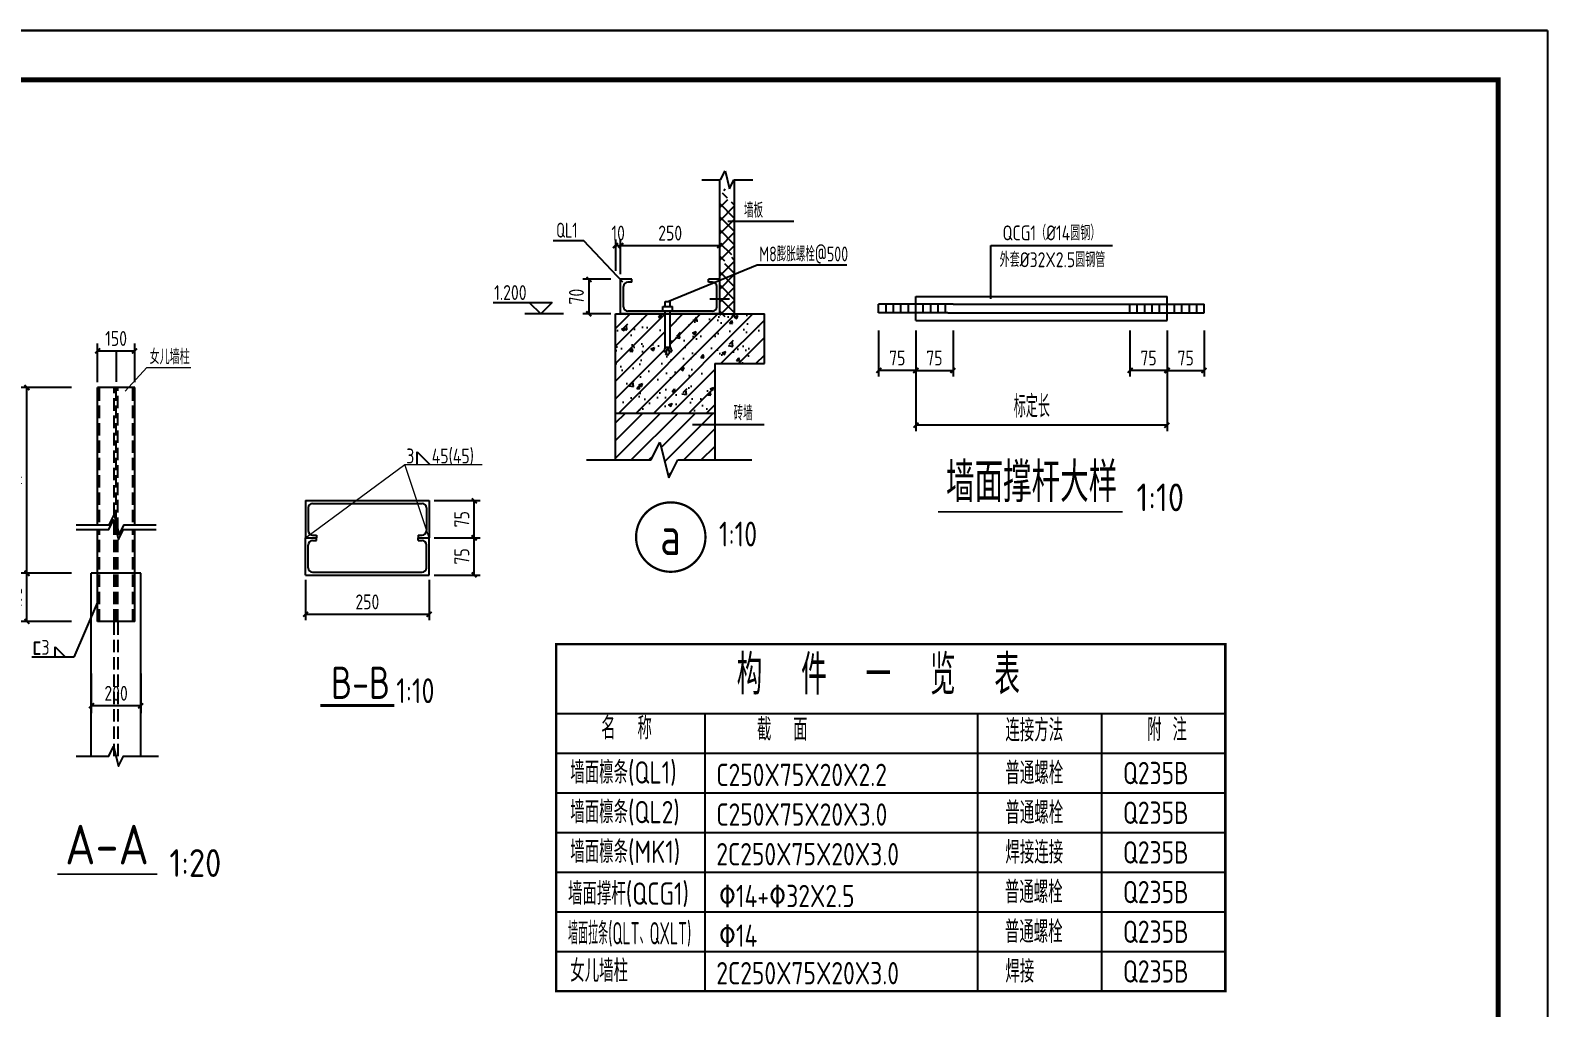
# Model space of a CAD drawing. Header units: millimetres. Extents: x 865974 to 875117, y 40174 to 44891.
# Drawn here: x 869348.9 to 869655, y 40570.5 to 40767.6 of the extents above; entities that cross this region are included whole.
import ezdxf

# ---------------------------------------------------------------- set-up
doc = ezdxf.new("R2010")
doc.units = ezdxf.units.MM
doc.header["$LTSCALE"] = 1000
doc.header["$MEASUREMENT"] = 0
doc.linetypes.add('2', pattern=[11.4, 9, -0.9, 0.6, -0.9])
doc.linetypes.add('DASH', pattern=[0.35, 0.25, -0.1])
for name, color, linetype in [('10', 7, 'Continuous'), ('D1', 112, 'Continuous'), ('D2', 6, 'Continuous'), ('DIM', 7, 'Continuous'), ('FRAME', 4, 'Continuous'), ('GJ', 6, 'Continuous'), ('M_Thin', 7, 'Continuous'), ('THIN', 7, 'Continuous'), ('中文', 7, 'Continuous'), ('文字', 7, 'Continuous'), ('构件表__表格和文字', 7, 'Continuous'), ('柱子', 8, 'Continuous'), ('标注', 7, 'Continuous'), ('独立基础', 2, 'Continuous'), ('轴线', 253, '2')]:
    doc.layers.add(name, color=color, linetype=linetype)
for name, color, linetype, lineweight in [('LZ', 64, 'Continuous', 9), ('数字', 3, 'Continuous', 9), ('细实线', 1, 'Continuous', 20)]:
    doc.layers.add(name, color=color, linetype=linetype, lineweight=lineweight)
doc.styles.add('GBHZ', font='gbenor.shx', dxfattribs={"width": 0.9, "bigfont": 'gbcbig.shx'})
doc.dimstyles.new('Y10', dxfattribs={"dimscale": 0, "dimtxt": 3, "dimasz": 0.01, "dimexe": 1.2, "dimexo": 1, "dimgap": 1, "dimtad": 1, "dimdec": 0, "dimlfac": 10, "dimzin": 0, "dimdsep": 46, "dimtxsty": 'GBHZ', "dimblk1": 'DX', "dimblk2": 'DX', "dimsah": 1, "dimcen": 0.09, "dimdle": 1, "dimadec": 0, "dimazin": 0, "dimtfac": 1, "dimtdec": 0, "dimtix": 1, "dimtmove": 2, "dimatfit": 3, "dimldrblk": 'DX', "dimfxl": 0, "dimtolj": 1, "dimtzin": 0, "dimarcsym": 0})
doc.dimstyles.new('Y20', dxfattribs={"dimscale": 0, "dimtxt": 3, "dimasz": 0.01, "dimexe": 1.5, "dimexo": 0.03, "dimgap": 1, "dimtad": 1, "dimdec": 0, "dimlfac": 20, "dimzin": 0, "dimdsep": 46, "dimtxsty": 'GBHZ', "dimblk1": 'DX', "dimblk2": 'DX', "dimsah": 1, "dimcen": 0.09, "dimdle": 1, "dimadec": 0, "dimazin": 0, "dimtfac": 1, "dimtdec": 0, "dimtix": 1, "dimtmove": 2, "dimatfit": 3, "dimldrblk": 'DX', "dimfxl": 0, "dimtolj": 1, "dimtzin": 0, "dimarcsym": 0})

# ---------------------------------------------------------------- blocks, each defined once
blk = doc.blocks.new('DX')
at = {"color": 0, "linetype": 'ByBlock', "const_width": 40}
blk.add_lwpolyline([(-54, -51), (46, 49)], dxfattribs=at)
blk = doc.blocks.new('*D194')
at = {"layer": 'Defpoints', "color": 0, "transparency": 16777216}
for p in [(869348.22, 40658.09), (869357.27, 40658.09), (869357.27, 40648.34)]:
    blk.add_point(p, dxfattribs=at)
at = {"layer": 'DIM', "color": 0, "lineweight": -2, "transparency": 16777216}
for p, q in [((869357.24, 40658.09), (869346.72, 40658.09)), ((869348.22, 40648.35), (869348.22, 40658.08)), ((869357.24, 40648.34), (869346.72, 40648.34))]:
    blk.add_line(p, q, dxfattribs=at)
at = {"layer": 'DIM', "color": 0, "lineweight": -2, "transparency": 16777216, "xscale": 0.01, "yscale": 0.01, "zscale": 0.01}
for p, rotation in [((869348.22, 40658.09), 90), ((869348.22, 40648.34), 270)]:
    blk.add_blockref('DX', p, dxfattribs=dict(at, rotation=rotation))
at = {"layer": 'DIM', "color": 0, "transparency": 16777216, "insert": (869345.72, 40653.21), "char_height": 3, "attachment_point": 5, "rotation": 90, "style": 'GBHZ'}
blk.add_mtext('\\A1;195', dxfattribs=at)
blk = doc.blocks.new('*D195')
at = {"layer": 'Defpoints', "color": 0, "transparency": 16777216}
for p in [(869348.22, 40695.57), (869357.27, 40695.57), (869357.27, 40658.09)]:
    blk.add_point(p, dxfattribs=at)
at = {"layer": 'DIM', "color": 0, "lineweight": -2, "transparency": 16777216}
for p, q in [((869357.24, 40695.57), (869346.72, 40695.57)), ((869348.22, 40658.1), (869348.22, 40695.56)), ((869357.24, 40658.09), (869346.72, 40658.09))]:
    blk.add_line(p, q, dxfattribs=at)
at = {"layer": 'DIM', "color": 0, "lineweight": -2, "transparency": 16777216, "xscale": 0.01, "yscale": 0.01, "zscale": 0.01}
for p, rotation in [((869348.22, 40695.57), 90), ((869348.22, 40658.09), 270)]:
    blk.add_blockref('DX', p, dxfattribs=dict(at, rotation=rotation))
at = {"layer": 'DIM', "color": 0, "transparency": 16777216, "insert": (869345.72, 40676.83), "char_height": 3, "attachment_point": 5, "rotation": 90, "style": 'GBHZ'}
blk.add_mtext('\\A1;H', dxfattribs=at)
blk = doc.blocks.new('*D196')
at = {"layer": 'Defpoints', "color": 0, "transparency": 16777216}
for p in [(869361.21, 40637.94), (869371.21, 40637.94), (869361.21, 40631.39)]:
    blk.add_point(p, dxfattribs=at)
at = {"layer": 'DIM', "color": 0, "lineweight": -2, "transparency": 16777216}
for p, q in [((869361.21, 40637.91), (869361.21, 40629.89)), ((869371.21, 40637.91), (869371.21, 40629.89)), ((869371.2, 40631.39), (869361.22, 40631.39))]:
    blk.add_line(p, q, dxfattribs=at)
at = {"layer": 'DIM', "color": 0, "lineweight": -2, "transparency": 16777216, "xscale": 0.01, "yscale": 0.01, "zscale": 0.01, "rotation": 180}
blk.add_blockref('DX', (869361.21, 40631.39), dxfattribs=at)
at = {"layer": 'DIM', "color": 0, "lineweight": -2, "transparency": 16777216, "xscale": 0.01, "yscale": 0.01, "zscale": 0.01}
blk.add_blockref('DX', (869371.21, 40631.39), dxfattribs=at)
at = {"layer": 'DIM', "color": 0, "transparency": 16777216, "insert": (869366.21, 40633.89), "char_height": 3, "attachment_point": 5, "style": 'GBHZ'}
blk.add_mtext('\\A1;200', dxfattribs=at)
blk = doc.blocks.new('*D197')
at = {"layer": 'Defpoints', "color": 0, "transparency": 16777216}
for p in [(869369.96, 40702.94), (869362.46, 40696.58), (869369.96, 40696.58)]:
    blk.add_point(p, dxfattribs=at)
at = {"layer": 'DIM', "color": 0, "lineweight": -2, "transparency": 16777216}
for p, q in [((869362.46, 40696.61), (869362.46, 40704.44)), ((869362.47, 40702.94), (869369.95, 40702.94)), ((869369.96, 40696.61), (869369.96, 40704.44))]:
    blk.add_line(p, q, dxfattribs=at)
at = {"layer": 'DIM', "color": 0, "lineweight": -2, "transparency": 16777216, "xscale": 0.01, "yscale": 0.01, "zscale": 0.01, "rotation": 180}
blk.add_blockref('DX', (869362.46, 40702.94), dxfattribs=at)
at = {"layer": 'DIM', "color": 0, "lineweight": -2, "transparency": 16777216, "xscale": 0.01, "yscale": 0.01, "zscale": 0.01}
blk.add_blockref('DX', (869369.96, 40702.94), dxfattribs=at)
at = {"layer": 'DIM', "color": 0, "transparency": 16777216, "insert": (869366.21, 40705.44), "char_height": 3, "attachment_point": 5, "style": 'GBHZ'}
blk.add_mtext('\\A1;150', dxfattribs=at)
blk = doc.blocks.new('*D187')
at = {"layer": 'Defpoints', "color": 0, "linetype": 'ByBlock', "transparency": 16777216}
for p in [(869578.25, 40708.02), (869527.56, 40705.81), (869527.56, 40687.95)]:
    blk.add_point(p, dxfattribs=at)
at = {"layer": 'DIM', "color": 0, "linetype": 'ByBlock', "lineweight": -2, "transparency": 16777216}
for p, q in [((869578.25, 40707.02), (869578.25, 40686.75)), ((869527.56, 40704.81), (869527.56, 40686.75)), ((869578.24, 40687.95), (869527.57, 40687.95))]:
    blk.add_line(p, q, dxfattribs=at)
at = {"layer": 'DIM', "color": 0, "linetype": 'ByBlock', "lineweight": -2, "transparency": 16777216, "xscale": 0.01, "yscale": 0.01, "zscale": 0.01, "rotation": 180}
blk.add_blockref('DX', (869527.56, 40687.95), dxfattribs=at)
at = {"layer": 'DIM', "color": 0, "linetype": 'ByBlock', "lineweight": -2, "transparency": 16777216, "xscale": 0.01, "yscale": 0.01, "zscale": 0.01}
blk.add_blockref('DX', (869578.25, 40687.95), dxfattribs=at)
blk = doc.blocks.new('*D188')
at = {"layer": 'Defpoints', "color": 0, "linetype": 'ByBlock', "transparency": 16777216}
for p in [(869527.56, 40708.02), (869535.06, 40708.02), (869535.06, 40699)]:
    blk.add_point(p, dxfattribs=at)
at = {"layer": 'DIM', "color": 0, "linetype": 'ByBlock', "lineweight": -2, "transparency": 16777216}
for p, q in [((869527.56, 40707.02), (869527.56, 40697.8)), ((869535.06, 40707.02), (869535.06, 40697.8)), ((869527.57, 40699), (869535.05, 40699))]:
    blk.add_line(p, q, dxfattribs=at)
at = {"layer": 'DIM', "color": 0, "linetype": 'ByBlock', "lineweight": -2, "transparency": 16777216, "xscale": 0.01, "yscale": 0.01, "zscale": 0.01, "rotation": 180}
blk.add_blockref('DX', (869527.56, 40699), dxfattribs=at)
at = {"layer": 'DIM', "color": 0, "linetype": 'ByBlock', "lineweight": -2, "transparency": 16777216, "xscale": 0.01, "yscale": 0.01, "zscale": 0.01}
blk.add_blockref('DX', (869535.06, 40699), dxfattribs=at)
at = {"layer": 'DIM', "color": 0, "linetype": 'ByBlock', "transparency": 16777216, "insert": (869531.31, 40701.5), "char_height": 3, "attachment_point": 5, "style": 'GBHZ'}
blk.add_mtext('\\A1;75', dxfattribs=at)
blk = doc.blocks.new('*D189')
at = {"layer": 'Defpoints', "color": 0, "linetype": 'ByBlock', "transparency": 16777216}
for p in [(869520.06, 40708.02), (869527.56, 40708.02), (869520.06, 40699)]:
    blk.add_point(p, dxfattribs=at)
at = {"layer": 'DIM', "color": 0, "linetype": 'ByBlock', "lineweight": -2, "transparency": 16777216}
for p, q in [((869520.06, 40707.02), (869520.06, 40697.8)), ((869527.56, 40707.02), (869527.56, 40697.8)), ((869527.55, 40699), (869520.07, 40699))]:
    blk.add_line(p, q, dxfattribs=at)
at = {"layer": 'DIM', "color": 0, "linetype": 'ByBlock', "lineweight": -2, "transparency": 16777216, "xscale": 0.01, "yscale": 0.01, "zscale": 0.01, "rotation": 180}
blk.add_blockref('DX', (869520.06, 40699), dxfattribs=at)
at = {"layer": 'DIM', "color": 0, "linetype": 'ByBlock', "lineweight": -2, "transparency": 16777216, "xscale": 0.01, "yscale": 0.01, "zscale": 0.01}
blk.add_blockref('DX', (869527.56, 40699), dxfattribs=at)
at = {"layer": 'DIM', "color": 0, "linetype": 'ByBlock', "transparency": 16777216, "insert": (869523.81, 40701.5), "char_height": 3, "attachment_point": 5, "style": 'GBHZ'}
blk.add_mtext('\\A1;75', dxfattribs=at)
blk = doc.blocks.new('*D190')
at = {"layer": 'Defpoints', "color": 0, "linetype": 'ByBlock', "transparency": 16777216}
for p in [(869570.75, 40708.02), (869578.25, 40708.02), (869570.75, 40699)]:
    blk.add_point(p, dxfattribs=at)
at = {"layer": 'DIM', "color": 0, "linetype": 'ByBlock', "lineweight": -2, "transparency": 16777216}
for p, q in [((869570.75, 40707.02), (869570.75, 40697.8)), ((869578.25, 40707.02), (869578.25, 40697.8)), ((869578.24, 40699), (869570.76, 40699))]:
    blk.add_line(p, q, dxfattribs=at)
at = {"layer": 'DIM', "color": 0, "linetype": 'ByBlock', "lineweight": -2, "transparency": 16777216, "xscale": 0.01, "yscale": 0.01, "zscale": 0.01, "rotation": 180}
blk.add_blockref('DX', (869570.75, 40699), dxfattribs=at)
at = {"layer": 'DIM', "color": 0, "linetype": 'ByBlock', "lineweight": -2, "transparency": 16777216, "xscale": 0.01, "yscale": 0.01, "zscale": 0.01}
blk.add_blockref('DX', (869578.25, 40699), dxfattribs=at)
at = {"layer": 'DIM', "color": 0, "linetype": 'ByBlock', "transparency": 16777216, "insert": (869574.5, 40701.5), "char_height": 3, "attachment_point": 5, "style": 'GBHZ'}
blk.add_mtext('\\A1;75', dxfattribs=at)
blk = doc.blocks.new('*D191')
at = {"layer": 'Defpoints', "color": 0, "linetype": 'ByBlock', "transparency": 16777216}
for p in [(869578.25, 40708.02), (869585.75, 40708.02), (869585.75, 40699)]:
    blk.add_point(p, dxfattribs=at)
at = {"layer": 'DIM', "color": 0, "linetype": 'ByBlock', "lineweight": -2, "transparency": 16777216}
for p, q in [((869578.25, 40707.02), (869578.25, 40697.8)), ((869585.75, 40707.02), (869585.75, 40697.8)), ((869578.26, 40699), (869585.74, 40699))]:
    blk.add_line(p, q, dxfattribs=at)
at = {"layer": 'DIM', "color": 0, "linetype": 'ByBlock', "lineweight": -2, "transparency": 16777216, "xscale": 0.01, "yscale": 0.01, "zscale": 0.01, "rotation": 180}
blk.add_blockref('DX', (869578.25, 40699), dxfattribs=at)
at = {"layer": 'DIM', "color": 0, "linetype": 'ByBlock', "lineweight": -2, "transparency": 16777216, "xscale": 0.01, "yscale": 0.01, "zscale": 0.01}
blk.add_blockref('DX', (869585.75, 40699), dxfattribs=at)
at = {"layer": 'DIM', "color": 0, "linetype": 'ByBlock', "transparency": 16777216, "insert": (869582, 40701.5), "char_height": 3, "attachment_point": 5, "style": 'GBHZ'}
blk.add_mtext('\\A1;75', dxfattribs=at)
blk = doc.blocks.new('*D368')
at = {"layer": 'Defpoints', "color": 0, "linetype": 'ByBlock', "transparency": 16777216}
for p in [(869404.4, 40657.74), (869429.4, 40657.74), (869429.4, 40649.82)]:
    blk.add_point(p, dxfattribs=at)
at = {"layer": 'DIM', "color": 0, "linetype": 'ByBlock', "lineweight": -2, "transparency": 16777216}
for p, q in [((869404.4, 40656.74), (869404.4, 40648.62)), ((869429.4, 40656.74), (869429.4, 40648.62)), ((869404.41, 40649.82), (869429.39, 40649.82))]:
    blk.add_line(p, q, dxfattribs=at)
at = {"layer": 'DIM', "color": 0, "linetype": 'ByBlock', "lineweight": -2, "transparency": 16777216, "xscale": 0.01, "yscale": 0.01, "zscale": 0.01, "rotation": 180}
blk.add_blockref('DX', (869404.4, 40649.82), dxfattribs=at)
at = {"layer": 'DIM', "color": 0, "linetype": 'ByBlock', "lineweight": -2, "transparency": 16777216, "xscale": 0.01, "yscale": 0.01, "zscale": 0.01}
blk.add_blockref('DX', (869429.4, 40649.82), dxfattribs=at)
at = {"layer": 'DIM', "color": 0, "linetype": 'ByBlock', "transparency": 16777216, "insert": (869416.9, 40652.32), "char_height": 3, "attachment_point": 5, "style": 'GBHZ'}
blk.add_mtext('\\A1;250', dxfattribs=at)
blk = doc.blocks.new('*D369')
at = {"layer": 'Defpoints', "color": 0, "linetype": 'ByBlock', "transparency": 16777216}
for p in [(869429.41, 40665.24), (869438.46, 40665.24), (869429.4, 40657.74)]:
    blk.add_point(p, dxfattribs=at)
at = {"layer": 'DIM', "color": 0, "linetype": 'ByBlock', "lineweight": -2, "transparency": 16777216}
for p, q in [((869430.41, 40665.24), (869439.66, 40665.24)), ((869438.46, 40657.75), (869438.46, 40665.23)), ((869430.4, 40657.74), (869439.66, 40657.74))]:
    blk.add_line(p, q, dxfattribs=at)
at = {"layer": 'DIM', "color": 0, "linetype": 'ByBlock', "lineweight": -2, "transparency": 16777216, "xscale": 0.01, "yscale": 0.01, "zscale": 0.01}
for p, rotation in [((869438.46, 40665.24), 90), ((869438.46, 40657.74), 270)]:
    blk.add_blockref('DX', p, dxfattribs=dict(at, rotation=rotation))
at = {"layer": 'DIM', "color": 0, "linetype": 'ByBlock', "transparency": 16777216, "insert": (869435.96, 40661.49), "char_height": 3, "attachment_point": 5, "rotation": 90, "style": 'GBHZ'}
blk.add_mtext('\\A1;75', dxfattribs=at)
blk = doc.blocks.new('*D370')
at = {"layer": 'Defpoints', "color": 0, "linetype": 'ByBlock', "transparency": 16777216}
for p in [(869429.4, 40672.74), (869438.46, 40672.74), (869429.41, 40665.24)]:
    blk.add_point(p, dxfattribs=at)
at = {"layer": 'DIM', "color": 0, "linetype": 'ByBlock', "lineweight": -2, "transparency": 16777216}
for p, q in [((869430.4, 40672.74), (869439.66, 40672.74)), ((869438.46, 40665.25), (869438.46, 40672.73)), ((869430.41, 40665.24), (869439.66, 40665.24))]:
    blk.add_line(p, q, dxfattribs=at)
at = {"layer": 'DIM', "color": 0, "linetype": 'ByBlock', "lineweight": -2, "transparency": 16777216, "xscale": 0.01, "yscale": 0.01, "zscale": 0.01}
for p, rotation in [((869438.46, 40672.74), 90), ((869438.46, 40665.24), 270)]:
    blk.add_blockref('DX', p, dxfattribs=dict(at, rotation=rotation))
at = {"layer": 'DIM', "color": 0, "linetype": 'ByBlock', "transparency": 16777216, "insert": (869435.96, 40668.99), "char_height": 3, "attachment_point": 5, "rotation": 90, "style": 'GBHZ'}
blk.add_mtext('\\A1;75', dxfattribs=at)
blk = doc.blocks.new('*D624')
at = {"layer": 'Defpoints', "color": 0, "linetype": 'ByBlock', "transparency": 16777216}
for p in [(869467, 40717.38), (869461.59, 40710.38), (869467, 40710.38)]:
    blk.add_point(p, dxfattribs=at)
at = {"layer": 'DIM', "color": 0, "linetype": 'ByBlock', "lineweight": -2, "transparency": 16777216}
for p, q in [((869466, 40717.38), (869460.39, 40717.38)), ((869461.59, 40717.37), (869461.59, 40710.39)), ((869466, 40710.38), (869460.39, 40710.38))]:
    blk.add_line(p, q, dxfattribs=at)
at = {"layer": 'DIM', "color": 0, "linetype": 'ByBlock', "lineweight": -2, "transparency": 16777216, "xscale": 0.01, "yscale": 0.01, "zscale": 0.01}
for p, rotation in [((869461.59, 40717.38), 90), ((869461.59, 40710.38), 270)]:
    blk.add_blockref('DX', p, dxfattribs=dict(at, rotation=rotation))
at = {"layer": 'DIM', "color": 0, "linetype": 'ByBlock', "transparency": 16777216, "insert": (869459.09, 40713.88), "char_height": 3, "attachment_point": 5, "rotation": 90, "style": 'GBHZ'}
blk.add_mtext('\\A1;70', dxfattribs=at)
blk = doc.blocks.new('*D625')
at = {"layer": 'Defpoints', "color": 0, "linetype": 'ByBlock', "transparency": 16777216}
for p in [(869468, 40724.19), (869467, 40718.11), (869468, 40717.38)]:
    blk.add_point(p, dxfattribs=at)
at = {"layer": 'DIM', "color": 0, "linetype": 'ByBlock', "lineweight": -2, "transparency": 16777216}
for p, q in [((869466.99, 40724.19), (869466.98, 40724.19)), ((869467, 40719.11), (869467, 40725.39)), ((869467, 40724.19), (869468, 40724.19)), ((869468, 40718.38), (869468, 40725.39)), ((869468.01, 40724.19), (869468.02, 40724.19))]:
    blk.add_line(p, q, dxfattribs=at)
at = {"layer": 'DIM', "color": 0, "linetype": 'ByBlock', "lineweight": -2, "transparency": 16777216, "xscale": 0.01, "yscale": 0.01, "zscale": 0.01}
blk.add_blockref('DX', (869467, 40724.19), dxfattribs=at)
at = {"layer": 'DIM', "color": 0, "linetype": 'ByBlock', "lineweight": -2, "transparency": 16777216, "xscale": 0.01, "yscale": 0.01, "zscale": 0.01, "rotation": 180}
blk.add_blockref('DX', (869468, 40724.19), dxfattribs=at)
at = {"layer": 'DIM', "color": 0, "linetype": 'ByBlock', "transparency": 16777216, "insert": (869467.5, 40726.69), "char_height": 3, "attachment_point": 5, "style": 'GBHZ'}
blk.add_mtext('\\A1;10', dxfattribs=at)
blk = doc.blocks.new('*D626')
at = {"layer": 'Defpoints', "color": 0, "linetype": 'ByBlock', "transparency": 16777216}
for p in [(869488, 40724.19), (869468, 40717.38), (869488, 40717.38)]:
    blk.add_point(p, dxfattribs=at)
at = {"layer": 'DIM', "color": 0, "linetype": 'ByBlock', "lineweight": -2, "transparency": 16777216}
for p, q in [((869468, 40718.38), (869468, 40725.39)), ((869468.01, 40724.19), (869487.99, 40724.19)), ((869488, 40718.38), (869488, 40725.39))]:
    blk.add_line(p, q, dxfattribs=at)
at = {"layer": 'DIM', "color": 0, "linetype": 'ByBlock', "lineweight": -2, "transparency": 16777216, "xscale": 0.01, "yscale": 0.01, "zscale": 0.01, "rotation": 180}
blk.add_blockref('DX', (869468, 40724.19), dxfattribs=at)
at = {"layer": 'DIM', "color": 0, "linetype": 'ByBlock', "lineweight": -2, "transparency": 16777216, "xscale": 0.01, "yscale": 0.01, "zscale": 0.01}
blk.add_blockref('DX', (869488, 40724.19), dxfattribs=at)
at = {"layer": 'DIM', "color": 0, "linetype": 'ByBlock', "transparency": 16777216, "insert": (869478, 40726.69), "char_height": 3, "attachment_point": 5, "style": 'GBHZ'}
blk.add_mtext('\\A1;250', dxfattribs=at)

msp = doc.modelspace()

# ---------------------------------------------------------------- hatches: boundary and pattern name
at = {"layer": 'DIM', "linetype": 'ByBlock'}
h = msp.add_hatch(dxfattribs=at)
h.set_pattern_fill('ANSI37', color=256, scale=15, style=0)
h.set_pattern_definition([(45, (470039.8112, 184630.6737), (-1.325825215, 1.325825215), []), (135, (470039.8112, 184630.6737), (-1.325825215, -1.325825215), [])])
h.paths.add_polyline_path([(869490.999, 40733.991), (869490.869, 40733.991), (869489.969, 40732.191), (869489.069, 40735.791), (869488.169, 40733.991), (869487.999, 40733.991), (869487.999, 40720.099), (869490.999, 40722.811)])
h = msp.add_hatch(dxfattribs=at)
h.set_pattern_fill('ANSI37', color=256, scale=15, style=0)
h.set_pattern_definition([(45, (470039.8112, 184630.1737), (-1.325825215, 1.325825215), []), (135, (470039.8112, 184630.1737), (-1.325825215, -1.325825215), [])])
h.paths.add_polyline_path([(869490.999, 40722.311), (869487.999, 40719.599), (869487.999, 40709.881), (869490.999, 40709.881)])
h = msp.add_hatch(dxfattribs=at)
h.set_pattern_fill('ANSI31', color=256, scale=20, style=0)
h.set_pattern_definition([(45, (0.9613, -948.6875), (-1.767766953, 1.767766953), [])])
h.paths.add_polyline_path([(869486.999, 40700.381), (869496.995, 40700.381), (869496.995, 40710.382), (869477.979, 40710.382), (869477.979, 40703.696), (869478.305, 40702.803), (869477.824, 40702.803), (869477.824, 40702.405), (869477.499, 40702.123), (869477.174, 40702.405), (869477.174, 40702.803), (869476.693, 40702.803), (869477.018, 40703.696), (869477.018, 40710.382), (869467.999, 40710.382), (869466.999, 40710.382), (869466.999, 40690.381), (869486.999, 40690.381)])
h = msp.add_hatch(dxfattribs=at)
h.set_pattern_fill('ANSI31', color=256, scale=20, style=0)
h.set_pattern_definition([(45, (231.9892, -506.884), (-1.767766953, 1.767766953), [])])
h.paths.add_polyline_path([(869486.999, 40690.381), (869466.999, 40690.381), (869466.999, 40680.938), (869474.136, 40680.938), (869475.936, 40684.538), (869477.736, 40677.338), (869479.536, 40680.938), (869486.999, 40680.938)])
at = {"layer": '标注'}
h = msp.add_hatch(dxfattribs=at)
h.set_pattern_fill('AR-CONC', color=256)
h.set_pattern_definition([(50, (0.961, -948.6875), (7.172601826, -0.62752135), [0.75, -8.25]), (355, (0.961, -948.6875), (-1.387513336, 7.52192134), [0.6, -6.6]), (100.4514445, (1.559, -948.74), (5.78508847, 6.89439991), [0.63740192, -7.01142112]), (46.1842, (0.961, -946.6875), (10.67241331, -1.65519281), [1.125, -12.375]), (96.6356355, (1.851, -946.825), (9.34661946, 9.74118601), [0.95610342, -10.5171376]), (351.184164, (0.961, -946.688), (9.34661945, 9.741186), [0.9, -9.90000001]), (21, (1.961, -947.1875), (5.96907052, -4.026188907), [0.75, -8.25]), (326, (1.961, -947.1875), (2.43315332, 7.25150045), [0.6, -6.6]), (71.4514447, (2.459, -947.523), (8.40222377, 3.22531153), [0.6374019, -7.01142112]), (37.5, (0.9613, -948.6875), (0.121598553, 3.328938538), [0, -6.52, 0, -6.7, 0, -6.625]), (7.5, (0.9613, -948.6875), (2.630695374, 3.944117119), [0, -3.82, 0, -6.37, 0, -2.525]), (327.5, (-1.2687, -948.6875), (5.338224362, -0.225548717), [0, -2.5, 0, -7.8, 0, -10.35]), (317.5, (-2.2687, -948.6875), (5.831861693, 1.001049823), [0, -3.25, 0, -5.18, 0, -7.35])])
h.paths.add_polyline_path([(869486.999, 40700.381), (869496.995, 40700.381), (869496.995, 40710.382), (869477.979, 40710.382), (869477.979, 40703.696), (869478.305, 40702.803), (869477.824, 40702.803), (869477.824, 40702.405), (869477.499, 40702.123), (869477.174, 40702.405), (869477.174, 40702.803), (869476.693, 40702.803), (869477.018, 40703.696), (869477.018, 40710.382), (869467.999, 40710.382), (869466.999, 40710.382), (869466.999, 40690.381), (869486.999, 40690.381)])

# ---------------------------------------------------------------- linework, layer by layer
at = {"color": 0}
for p, q in [((869655.031, 40767.578), (868814.031, 40767.578)), ((868814.031, 40767.578), (869655.031, 40767.578)), ((869655.031, 40767.578), (869655.031, 40173.578))]:
    msp.add_line(p, q, dxfattribs=at)
at = {"color": 0, "const_width": 1}
msp.add_lwpolyline([(869645.031, 40183.578), (868839.031, 40183.578), (868839.031, 40757.578), (869645.031, 40757.578)], close=True, dxfattribs=at)
at = {"const_width": 0.6, "elevation": -5}
msp.add_lwpolyline([(869407.406, 40631.432), (869422.344, 40631.432)], dxfattribs=at)
at = {"layer": '10', "const_width": 0.45}
msp.add_lwpolyline([(869485.116, 40665.39, 1), (869471.116, 40665.39, 1), (869485.116, 40665.39, 1)], format="xyb", close=True, dxfattribs=at)
at = {"layer": 'D1'}
for p, q in [((869442.273, 40712.686), (869454.179, 40712.686)), ((869449.571, 40712.686), (869451.875, 40710.382)), ((869454.179, 40712.686), (869451.875, 40710.382)), ((869456.495, 40710.382), (869448.7, 40710.382)), ((869362.462, 40652.267), (869357.714, 40641.164)), ((869357.714, 40641.164), (869349.212, 40641.164)), ((869353.913, 40643.272), (869356.021, 40641.164)), ((869353.913, 40641.164), (869353.913, 40643.272))]:
    msp.add_line(p, q, dxfattribs=at)
at = {"layer": 'D1', "color": 251}
for p, q in [((869426.919, 40680.025), (869426.919, 40682.594)), ((869426.919, 40682.594), (869429.488, 40680.025))]:
    msp.add_line(p, q, dxfattribs=at)
at = {"layer": 'D2'}
for p, q in [((869470.252, 40717.38), (869467.999, 40717.38)), ((869467.999, 40710.382), (869467.999, 40717.38)), ((869470.252, 40716.817), (869470.252, 40717.38)), ((869487.999, 40717.38), (869485.745, 40717.38)), ((869485.745, 40716.817), (869485.745, 40717.38)), ((869487.999, 40710.382), (869487.999, 40717.38)), ((869468.568, 40711.847), (869468.568, 40715.915)), ((869470.252, 40716.817), (869469.47, 40716.817)), ((869486.534, 40716.817), (869485.745, 40716.817)), ((869487.435, 40711.847), (869487.435, 40715.915)), ((869476.537, 40710.945), (869476.537, 40711.907)), ((869476.537, 40711.907), (869478.46, 40711.907)), ((869477.018, 40711.907), (869477.018, 40712.868)), ((869477.018, 40712.868), (869477.979, 40712.868)), ((869477.979, 40711.907), (869477.979, 40712.868)), ((869478.46, 40710.945), (869478.46, 40711.907)), ((869487.999, 40710.382), (869467.999, 40710.382)), ((869486.534, 40710.945), (869469.47, 40710.945)), ((869477.018, 40703.696), (869477.018, 40710.945)), ((869477.979, 40703.696), (869477.979, 40710.945)), ((869477.018, 40703.696), (869476.693, 40702.803)), ((869476.693, 40702.803), (869477.174, 40702.803)), ((869477.018, 40703.696), (869477.979, 40703.696)), ((869477.499, 40703.696), (869477.174, 40702.803)), ((869477.174, 40702.803), (869477.174, 40702.405)), ((869477.174, 40702.405), (869477.499, 40702.123)), ((869477.499, 40703.696), (869477.824, 40702.803)), ((869477.824, 40702.405), (869477.499, 40702.123)), ((869477.824, 40702.803), (869478.305, 40702.803)), ((869477.824, 40702.803), (869477.824, 40702.405)), ((869477.979, 40703.696), (869478.305, 40702.803)), ((869404.403, 40672.737), (869404.403, 40665.238)), ((869404.403, 40672.737), (869429.406, 40672.737)), ((869404.966, 40671.272), (869404.966, 40666.703)), ((869405.868, 40672.173), (869427.935, 40672.173)), ((869428.836, 40671.272), (869428.836, 40666.703)), ((869429.406, 40672.737), (869429.406, 40665.238)), ((869404.403, 40657.74), (869404.403, 40665.238)), ((869404.403, 40665.238), (869406.657, 40665.238)), ((869404.403, 40665.238), (869406.657, 40665.238)), ((869405.868, 40665.802), (869406.657, 40665.802)), ((869406.657, 40665.802), (869406.657, 40665.238)), ((869406.657, 40664.675), (869406.657, 40665.238)), ((869427.146, 40665.802), (869427.935, 40665.802)), ((869427.146, 40665.802), (869427.146, 40665.238)), ((869427.146, 40665.238), (869429.406, 40665.238)), ((869427.146, 40664.675), (869427.146, 40665.238)), ((869427.146, 40665.238), (869429.406, 40665.238)), ((869429.406, 40657.74), (869429.406, 40665.238)), ((869404.966, 40659.205), (869404.966, 40663.773)), ((869405.868, 40664.675), (869406.657, 40664.675)), ((869427.146, 40664.675), (869427.935, 40664.675)), ((869428.836, 40659.205), (869428.836, 40663.773)), ((869404.403, 40657.74), (869429.406, 40657.74)), ((869405.868, 40658.304), (869427.935, 40658.304))]:
    msp.add_line(p, q, dxfattribs=at)
for centre, start, end in [((869469.47, 40715.915), 90, 180), ((869486.534, 40715.915), 0, 90), ((869469.47, 40711.847), 180, 270), ((869486.534, 40711.847), 270, 0), ((869405.868, 40671.272), 90, 180), ((869427.935, 40671.272), 0, 90), ((869405.868, 40666.703), 180, 270), ((869427.935, 40666.703), 270, 0), ((869405.868, 40663.773), 90, 180), ((869427.935, 40663.773), 0, 90), ((869405.868, 40659.205), 180, 270), ((869427.935, 40659.205), 270, 0)]:
    msp.add_arc(centre, 0.902, start, end, dxfattribs=at)
at = {"layer": 'DIM', "linetype": 'ByBlock'}
for p, q in [((869487.999, 40710.382), (869487.999, 40737.416)), ((869490.999, 40710.382), (869490.999, 40737.416)), ((869489.627, 40729.08), (869502.963, 40729.08)), ((869460.602, 40725.141), (869454.407, 40725.141)), ((869468.423, 40716.82), (869460.602, 40725.141)), ((869477.499, 40712.868), (869495.524, 40720.281)), ((869495.524, 40720.281), (869513.655, 40720.281)), ((869482.495, 40688.077), (869496.976, 40688.077))]:
    msp.add_line(p, q, dxfattribs=at)
at = {"layer": 'DIM', "color": 0, "linetype": 'Continuous'}
for p, q in [((869542.706, 40724.159), (869567.216, 40724.159)), ((869542.706, 40713.45), (869542.706, 40724.159))]:
    msp.add_line(p, q, dxfattribs=at)
at = {"layer": 'DIM', "linetype": 'ByBlock', "const_width": 0.4}
msp.add_lwpolyline([(869490.025, 40713.381), (869485.988, 40713.381)], dxfattribs=at)
at = {"layer": 'FRAME', "color": 4}
for p, q in [((869520.059, 40710.59), (869520.059, 40712.39)), ((869535.059, 40712.39), (869520.059, 40712.39)), ((869521.559, 40710.59), (869521.559, 40712.39)), ((869523.059, 40710.59), (869523.059, 40712.39)), ((869524.559, 40710.59), (869524.559, 40712.39)), ((869526.059, 40710.59), (869526.059, 40712.39)), ((869527.559, 40713.89), (869578.246, 40713.89)), ((869527.559, 40709.09), (869527.559, 40713.89)), ((869529.059, 40710.59), (869529.059, 40712.39)), ((869530.559, 40710.59), (869530.559, 40712.39)), ((869532.059, 40710.59), (869532.059, 40712.39)), ((869533.559, 40710.59), (869533.559, 40712.39)), ((869535.059, 40712.39), (869572.027, 40712.39)), ((869570.746, 40710.59), (869570.746, 40712.39)), ((869572.027, 40712.39), (869585.746, 40712.39)), ((869572.246, 40710.59), (869572.246, 40712.39)), ((869573.746, 40710.59), (869573.746, 40712.39)), ((869575.246, 40710.59), (869575.246, 40712.39)), ((869576.746, 40710.59), (869576.746, 40712.39)), ((869578.246, 40709.09), (869578.246, 40713.89)), ((869579.746, 40710.59), (869579.746, 40712.39)), ((869581.246, 40710.59), (869581.246, 40712.39)), ((869582.746, 40710.59), (869582.746, 40712.39)), ((869584.246, 40710.59), (869584.246, 40712.39)), ((869585.746, 40710.59), (869585.746, 40712.39)), ((869534.001, 40710.59), (869520.059, 40710.59)), ((869527.559, 40709.09), (869578.246, 40709.09)), ((869534.001, 40710.59), (869570.746, 40710.59)), ((869570.746, 40710.59), (869585.746, 40710.59))]:
    msp.add_line(p, q, dxfattribs=at)
at = {"layer": 'GJ'}
for p, q in [((869362.462, 40667.894), (869362.462, 40695.571)), ((869369.962, 40695.571), (869362.462, 40695.571)), ((869369.962, 40667.894), (869369.962, 40695.571)), ((869362.462, 40648.339), (869362.462, 40666.894)), ((869369.962, 40648.339), (869369.962, 40666.894)), ((869369.962, 40648.339), (869362.462, 40648.339))]:
    msp.add_line(p, q, dxfattribs=at)
at = {"layer": 'LZ'}
for p, q in [((869368.02, 40694.799), (869372.438, 40699.608)), ((869372.438, 40699.608), (869381.26, 40699.608))]:
    msp.add_line(p, q, dxfattribs=at)
at = {"layer": 'M_Thin'}
for points in [[(869358.149, 40667.894), (869364.837, 40667.894), (869365.837, 40669.894), (869366.837, 40665.894), (869367.837, 40667.894), (869374.274, 40667.894)], [(869358.149, 40666.894), (869364.712, 40666.894), (869365.712, 40668.894), (869366.712, 40664.894), (869367.712, 40666.894), (869374.274, 40666.894)], [(869358.149, 40621.178), (869364.712, 40621.178), (869365.712, 40623.178), (869366.712, 40619.178), (869367.712, 40621.178), (869374.774, 40621.178)]]:
    msp.add_lwpolyline(points, dxfattribs=at)
at = {"layer": 'THIN', "linetype": 'ByBlock'}
for p, q in [((869488.169, 40737.416), (869489.069, 40739.216)), ((869489.069, 40739.216), (869489.969, 40735.616)), ((869484.376, 40737.416), (869488.169, 40737.416)), ((869489.969, 40735.616), (869490.869, 40737.416)), ((869490.869, 40737.416), (869494.663, 40737.416)), ((869474.136, 40680.938), (869475.936, 40684.538)), ((869475.936, 40684.538), (869477.736, 40677.338)), ((869461.105, 40680.938), (869474.136, 40680.938)), ((869477.736, 40677.338), (869479.536, 40680.938)), ((869479.536, 40680.938), (869494.496, 40680.938))]:
    msp.add_line(p, q, dxfattribs=at)
at = {"layer": '文字', "color": 6, "const_width": 0.32}
for points in [[(869532.032, 40670.486), (869569.286, 40670.486)], [(869354.323, 40597.425), (869374.515, 40597.425)]]:
    msp.add_lwpolyline(points, dxfattribs=at)
at = {"layer": '构件表__表格和文字'}
for p, q in [((869455.004, 40629.809), (869590.004, 40629.809)), ((869485.004, 40629.809), (869485.004, 40573.809)), ((869540.004, 40629.809), (869540.004, 40573.809)), ((869565.004, 40629.809), (869565.004, 40573.809)), ((869455.004, 40621.809), (869590.004, 40621.809)), ((869455.004, 40621.809), (869590.004, 40621.809)), ((869455.004, 40613.809), (869590.004, 40613.809)), ((869455.004, 40613.809), (869590.004, 40613.809)), ((869455.004, 40605.809), (869590.004, 40605.809)), ((869455.004, 40597.809), (869590.004, 40597.809)), ((869455.004, 40589.809), (869590.004, 40589.809)), ((869455.004, 40581.809), (869590.004, 40581.809)), ((869455.004, 40573.809), (869590.004, 40573.809)), ((869455.004, 40573.809), (869590.004, 40573.809)), ((869455.004, 40573.809), (869590.004, 40573.809)), ((869455.004, 40573.809), (869590.004, 40573.809)), ((869455.004, 40573.809), (869590.004, 40573.809)), ((869455.004, 40573.809), (869590.004, 40573.809)), ((869455.004, 40573.809), (869590.004, 40573.809)), ((869455.004, 40573.809), (869590.004, 40573.809)), ((869455.004, 40573.809), (869590.004, 40573.809))]:
    msp.add_line(p, q, dxfattribs=at)
at = {"layer": '构件表__表格和文字', "const_width": 0.48}
msp.add_lwpolyline([(869590.004, 40643.809), (869590.004, 40573.809), (869455.004, 40573.809), (869455.004, 40643.809), (869590.004, 40643.809)], dxfattribs=at)
at = {"layer": '柱子', "color": 251, "linetype": 'DASH', "ltscale": 0.01}
for p, q in [((869362.842, 40668.394), (869362.842, 40695.571)), ((869365.831, 40669.883), (869365.831, 40695.571)), ((869366.212, 40668.394), (869366.212, 40695.571)), ((869366.592, 40666.871), (869366.592, 40695.571)), ((869369.581, 40668.394), (869369.581, 40695.571)), ((869365.831, 40648.339), (869365.831, 40668.416)), ((869362.842, 40648.339), (869362.842, 40666.894)), ((869366.212, 40648.339), (869366.212, 40666.894)), ((869366.592, 40648.339), (869366.592, 40665.371)), ((869369.581, 40648.339), (869369.581, 40666.894)), ((869365.812, 40621.178), (869365.812, 40648.339)), ((869366.612, 40621.178), (869366.612, 40648.339))]:
    msp.add_line(p, q, dxfattribs=at)
at = {"layer": '柱子', "color": 251, "ltscale": 0.01}
for p, q in [((869361.212, 40645.589), (869361.212, 40658.089)), ((869371.212, 40658.089), (869361.212, 40658.089)), ((869371.212, 40621.178), (869371.212, 40658.089)), ((869361.212, 40621.178), (869361.212, 40645.589))]:
    msp.add_line(p, q, dxfattribs=at)
at = {"layer": '标注'}
msp.add_line((869366.212, 40702.936), (869366.212, 40696.668), dxfattribs=at)
msp.add_lwpolyline([(869350.885, 40641.796), (869349.799, 40641.796), (869349.799, 40644.209), (869350.885, 40644.209)], dxfattribs=at)
at = {"layer": '独立基础'}
for p, q in [((869466.999, 40680.938), (869466.999, 40710.382)), ((869466.999, 40710.382), (869496.995, 40710.382)), ((869496.995, 40700.381), (869496.995, 40710.381)), ((869486.999, 40700.381), (869486.999, 40680.938)), ((869486.999, 40700.381), (869496.995, 40700.381)), ((869466.999, 40690.381), (869486.999, 40690.381))]:
    msp.add_line(p, q, dxfattribs=at)
at = {"layer": '细实线', "color": 251}
for p, q in [((869424.491, 40680.025), (869440.078, 40680.025)), ((869429.406, 40665.238), (869424.491, 40680.025))]:
    msp.add_line(p, q, dxfattribs=at)
msp.add_lwpolyline([(869404.403, 40665.238), (869424.491, 40680.025)], dxfattribs=at)

# ---------------------------------------------------------------- texts
at = {"layer": '10', "style": 'GBHZ', "width": 0.9}
for s, height, p in [('女儿墙柱', 3, (869372.97, 40700.25)), ('a', 7.7, (869475.979, 40661.771)), ('3', 3, (869351.158, 40641.655)), ('B-B', 6.5, (869409.593, 40632.767, -5))]:
    msp.add_text(s, height=height, dxfattribs=at).set_placement(p)
at = {"layer": 'D1', "style": 'GBHZ', "width": 0.9}
msp.add_text('1.200', height=3, dxfattribs=at).set_placement((869442.475, 40713.204))
at = {"layer": 'DIM', "linetype": 'ByBlock', "style": 'GBHZ', "width": 0.75}
msp.add_text('标定长', height=4.5, dxfattribs=at).set_placement((869547.318, 40689.497))
at = {"layer": '中文', "style": 'GBHZ', "width": 0.9}
for p in [(869487.841, 40663.502, -0.009), (869422.736, 40631.909, -5.007)]:
    msp.add_text('1:10', height=5, dxfattribs=at).set_placement(p)
at = {"layer": '数字', "style": 'GBHZ', "width": 0.9}
for s, p in [('QCG1（%%C14圆钢）', (869545.052, 40725.236)), ('外套%%C32X2.5圆钢管', (869544.472, 40719.82)), ('45(45)', (869429.885, 40680.246)), ('3', (869424.756, 40680.246))]:
    msp.add_text(s, height=3, dxfattribs=at).set_placement(p)
at = {"layer": '文字', "color": 6, "style": 'GBHZ'}
for s, height, p in [('墙面撑杆大样', 8, (869533.64, 40672.437)), ('1:10', 5.6, (869572.079, 40670.598)), ('A-A', 8, (869355.931, 40599.376)), ('1:20', 5.6, (869376.964, 40596.86))]:
    msp.add_text(s, height=height, dxfattribs=at).set_placement(p)
at = {"layer": '构件表__表格和文字', "style": 'GBHZ'}
for s, height, width, p in [('构  件  一  览  表', 8, 0.9, (869491.416, 40633.639)), ('名  称', 4.5, 0.9, (869464.083, 40624.595)), ('截  面', 4.5, 0.9, (869495.496, 40624.341)), ('连接方法', 4.5, 0.9, (869545.627, 40624.178)), ('附 注', 4.5, 0.9, (869574.24, 40624.299)), ('墙面檩条(QL1)', 4.5, 0.9, (869457.835, 40615.682)), ('C250X75X20X2.2', 4.5, 0.9, (869487.3, 40615.194)), ('普通螺栓', 4.5, 0.9, (869545.632, 40615.555)), ('Q235B', 4.5, 0.9, (869569.346, 40615.555)), ('墙面檩条(QL2)', 4.5, 0.9, (869457.835, 40607.682)), ('C250X75X20X3.0', 4.5, 0.9, (869487.3, 40607.194)), ('普通螺栓', 4.5, 0.9, (869545.632, 40607.555)), ('Q235B', 4.5, 0.9, (869569.346, 40607.555)), ('墙面檩条(MK1)', 4.5, 0.9, (869457.835, 40599.682)), ('焊接连接', 4.5, 0.9, (869545.632, 40599.555)), ('Q235B', 4.5, 0.9, (869569.346, 40599.555)), ('2C250X75X20X3.0', 4.5, 0.9, (869487.3, 40599.194)), ('墙面撑杆(QCG1)', 4.5, 0.9, (869457.386, 40591.247)), ('%%13014+%%13032X2.5', 4.5, 0.9, (869487.799, 40590.759)), ('普通螺栓', 4.5, 0.9, (869545.517, 40591.555)), ('Q235B', 4.5, 0.9, (869569.346, 40591.555)), ('墙面拉条(QLT、QXLT)', 4.5, 0.6, (869457.386, 40583.247)), ('%%13014', 4.5, 0.9, (869487.799, 40582.759)), ('普通螺栓', 4.5, 0.9, (869545.517, 40583.555)), ('Q235B', 4.5, 0.9, (869569.346, 40583.555)), ('女儿墙柱', 4.5, 0.9, (869457.835, 40575.682)), ('2C250X75X20X3.0', 4.5, 0.9, (869487.3, 40575.194)), ('焊接', 4.5, 0.9, (869545.632, 40575.555)), ('Q235B', 4.5, 0.9, (869569.346, 40575.555))]:
    msp.add_text(s, height=height, dxfattribs=dict(at, width=width)).set_placement(p)
at = {"layer": '轴线', "color": 61, "linetype": 'ByBlock', "style": 'GBHZ', "width": 0.8}
for s, p in [('墙板', (869492.9, 40729.817)), ('QL1', (869454.998, 40725.785)), ('M8膨胀螺栓@500', (869495.967, 40720.983)), ('砖墙', (869490.79, 40688.909))]:
    msp.add_text(s, height=3, dxfattribs=at).set_placement(p)

# ---------------------------------------------------------------- dimensions: what is measured, and where the dimension line sits
at = {"layer": 'DIM', "color": 6, "linetype": 'ByBlock'}
dim = msp.add_linear_dim(base=(869467.999, 40724.189), p1=(869466.999, 40718.109), p2=(869467.999, 40717.38), dimstyle='Y10', override={"dimscale": 1}, dxfattribs=at)
dim.commit()
dim.dimension.update_dxf_attribs({"geometry": '*D625', "text_midpoint": (869467.499, 40726.689)})
dim = msp.add_linear_dim(base=(869487.999, 40724.189), p1=(869467.999, 40717.38), p2=(869487.999, 40717.38), text='250', dimstyle='Y10', override={"dimscale": 1}, dxfattribs=at)
dim.commit()
dim.dimension.update_dxf_attribs({"geometry": '*D626', "text_midpoint": (869477.999, 40726.689)})
dim = msp.add_linear_dim(base=(869461.592, 40710.382), p1=(869466.999, 40717.38), p2=(869466.999, 40710.382), angle=90, dimstyle='Y10', override={"dimscale": 1}, dxfattribs=at)
dim.commit()
dim.dimension.update_dxf_attribs({"geometry": '*D624', "text_midpoint": (869459.092, 40713.881)})
at = {"layer": 'DIM', "linetype": 'ByBlock'}
for base, p1, p2, picture, middle in [((869520.059, 40699.005), (869527.559, 40708.021), (869520.059, 40708.021), '*D189', (869523.809, 40701.505)), ((869535.059, 40699.005), (869527.559, 40708.021), (869535.059, 40708.021), '*D188', (869531.309, 40701.505)), ((869570.746, 40699.005), (869578.246, 40708.021), (869570.746, 40708.021), '*D190', (869574.496, 40701.505)), ((869585.746, 40699.005), (869578.246, 40708.021), (869585.746, 40708.021), '*D191', (869581.996, 40701.505)), ((869429.404, 40649.823), (869404.404, 40657.74), (869429.404, 40657.74), '*D368', (869416.904, 40652.323))]:
    dim = msp.add_linear_dim(base=base, p1=p1, p2=p2, dimstyle='Y10', override={"dimscale": 1}, dxfattribs=at)
    dim.commit()
    dim.dimension.update_dxf_attribs({"geometry": picture, "text_midpoint": middle})
dim = msp.add_linear_dim(base=(869527.559, 40687.945), p1=(869578.246, 40708.021), p2=(869527.559, 40705.805), text=' ', dimstyle='Y10', override={"dimscale": 1}, dxfattribs=at)
dim.commit()
dim.dimension.update_dxf_attribs({"geometry": '*D187', "text_midpoint": (869552.902, 40687.945)})
at = {"layer": 'DIM'}
dim = msp.add_linear_dim(base=(869369.962, 40702.936), p1=(869362.462, 40696.576), p2=(869369.962, 40696.576), dimstyle='Y20', override={"dimscale": 1}, dxfattribs=at)
dim.commit()
dim.dimension.update_dxf_attribs({"geometry": '*D197', "text_midpoint": (869366.212, 40705.436)})
dim = msp.add_linear_dim(base=(869348.215, 40695.571), p1=(869357.273, 40658.089), p2=(869357.273, 40695.571), angle=90, text='H', dimstyle='Y20', override={"dimscale": 1}, dxfattribs=at)
dim.commit()
dim.dimension.update_dxf_attribs({"geometry": '*D195', "text_midpoint": (869345.715, 40676.83)})
at = {"layer": 'DIM', "linetype": 'ByBlock'}
for base, p1, p2, picture, middle in [((869438.456, 40672.737), (869429.406, 40665.238), (869429.404, 40672.737), '*D370', (869435.956, 40668.988)), ((869438.456, 40665.238), (869429.404, 40657.74), (869429.406, 40665.238), '*D369', (869435.956, 40661.489))]:
    dim = msp.add_linear_dim(base=base, p1=p1, p2=p2, angle=90, dimstyle='Y10', override={"dimscale": 1}, dxfattribs=at)
    dim.commit()
    dim.dimension.update_dxf_attribs({"geometry": picture, "text_midpoint": middle})
at = {"layer": 'DIM'}
for base, p1, p2, angle, picture, middle in [((869348.215, 40658.089), (869357.273, 40648.339), (869357.273, 40658.089), 90, '*D194', (869345.715, 40653.214)), ((869361.212, 40631.389), (869371.212, 40637.936), (869361.212, 40637.936), 180, '*D196', (869366.212, 40633.889))]:
    dim = msp.add_linear_dim(base=base, p1=p1, p2=p2, angle=angle, dimstyle='Y20', override={"dimscale": 1}, dxfattribs=at)
    dim.commit()
    dim.dimension.update_dxf_attribs({"geometry": picture, "text_midpoint": middle})

doc.saveas('drawing.dxf')
